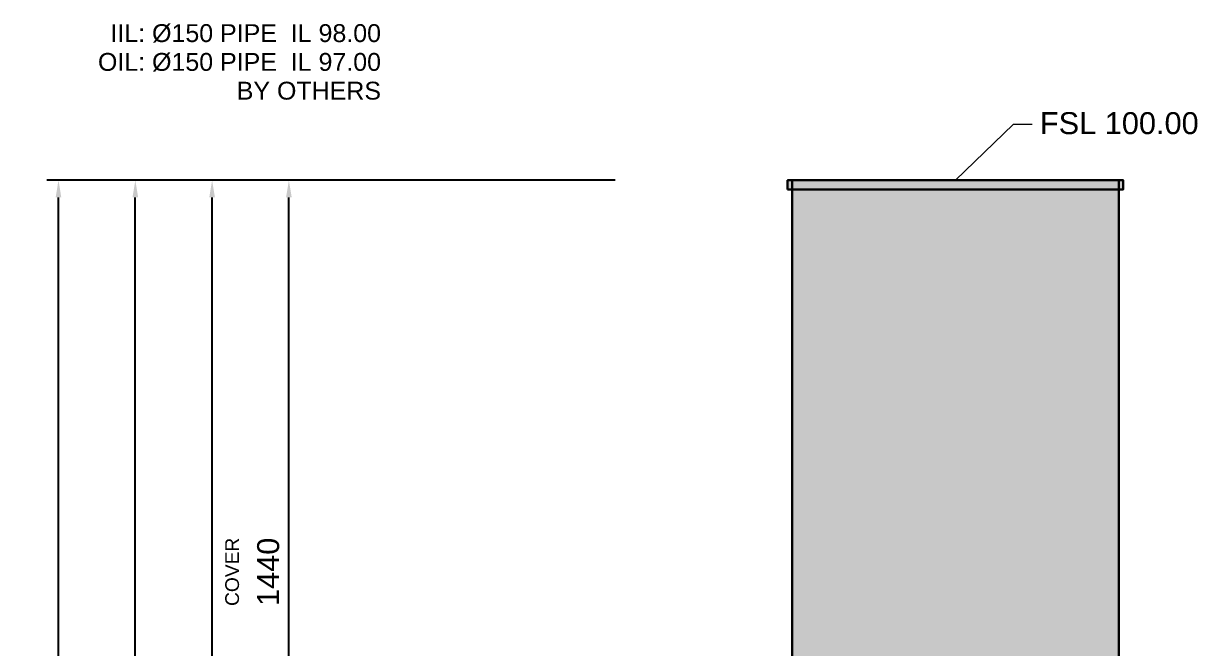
# Model space of a CAD drawing. Header units: millimetres. Extents: x -1213 to 3778, y -853 to 3288.
# Drawn here: x -1151 to 1007, y 2139 to 3288 of the extents above; entities that cross this region are included whole.
import ezdxf
from ezdxf.enums import TextEntityAlignment as Align

# ---------------------------------------------------------------- set-up
doc = ezdxf.new("R2010")
doc.units = ezdxf.units.MM
for name, color, linetype in [('ANNOTATIONS', 7, 'Continuous'), ('DIMENSIONS', 7, 'Continuous'), ('LEADERS', 7, 'Continuous'), ('MANHOLES', 3, 'Continuous')]:
    doc.layers.add(name, color=color, linetype=linetype)
doc.styles.add('ARIAL', font='arial.ttf')
doc.dimstyles.get("Standard").update_dxf_attribs({"dimtxt": 2.5, "dimasz": 2.5, "dimexe": 1.25, "dimexo": 0.625, "dimtad": 1, "dimcen": 2.5, "dimazin": 3, "dimtfac": 1, "dimtmove": 0, "dimatfit": 3})

msp = doc.modelspace()

# ---------------------------------------------------------------- linework, layer by layer
at = {"layer": 'LEADERS', "lineweight": 18}
for p, q in [((667.5, 3102.3), (561.7, 3000)), ((702.8, 3102.3), (667.5, 3102.3))]:
    msp.add_line(p, q, dxfattribs=at)
at = {"layer": 'MANHOLES', "lineweight": 30}
for points in [[(253.2, 2983.1), (870.1, 2983.1), (870.1, 3000), (253.2, 3000)], [(261.7, 1560), (861.7, 1560), (861.7, 3000), (261.7, 3000)]]:
    msp.add_lwpolyline(points, close=True, dxfattribs=at)
at = {"layer": 'MANHOLES', "true_color": 0x737373}
msp.add_solid([(253.2, 2983.1), (870.1, 2983.1), (253.2, 3000), (870.1, 3000)], dxfattribs=at)
at = {"layer": 'MANHOLES', "true_color": 0xb8b8b8}
msp.add_solid([(261.7, 1560), (861.7, 1560), (261.7, 3000), (861.7, 3000)], dxfattribs=at)

# ---------------------------------------------------------------- texts
at = {"layer": 'ANNOTATIONS', "style": 'ARIAL'}
for s, height, p in [('IIL: Ø150 PIPE  IL 98.00', 32.837, (-493.9, 3254)), ('OIL: Ø150 PIPE  IL 97.00', 32.837, (-493.9, 3201.1)), ('BY OTHERS', 32.84, (-493.9, 3148.2))]:
    msp.add_text(s, height=height, dxfattribs=at).set_placement(p, align=Align.RIGHT)
msp.add_text('FSL 100.00', height=40.41, dxfattribs=at).set_placement((716.9, 3084.7))
at = {"layer": 'DIMENSIONS', "style": 'ARIAL'}
msp.add_text('COVER', height=25.26, rotation=90, dxfattribs=at).set_placement((-754.9, 2280), align=Align.CENTER)

# ---------------------------------------------------------------- dimensions: what is measured, and where the dimension line sits
at = {"layer": 'DIMENSIONS'}
for base, p1 in [((-1086.6, 0), (-63.5, 0)), ((-945.4, 0), (-63.5, 0)), ((-804.3, 1000), (-63.5, 1000)), ((-663.2, 1560), (-63.5, 1560))]:
    msp.add_linear_dim(base=base, p1=p1, p2=(-63.5, 3000), angle=90, dimstyle='Standard', override={"dimtxt": 40.414222, "dimasz": 31.75, "dimexe": 21.166667, "dimexo": 0, "dimgap": 17.638889, "dimtad": 1, "dimtih": 0, "dimtoh": 0, "dimdec": 0, "dimtxsty": 'ARIAL', "dimclrd": 7, "dimclre": 7, "dimclrt": 7}, dxfattribs=at).render()

doc.saveas('drawing.dxf')
